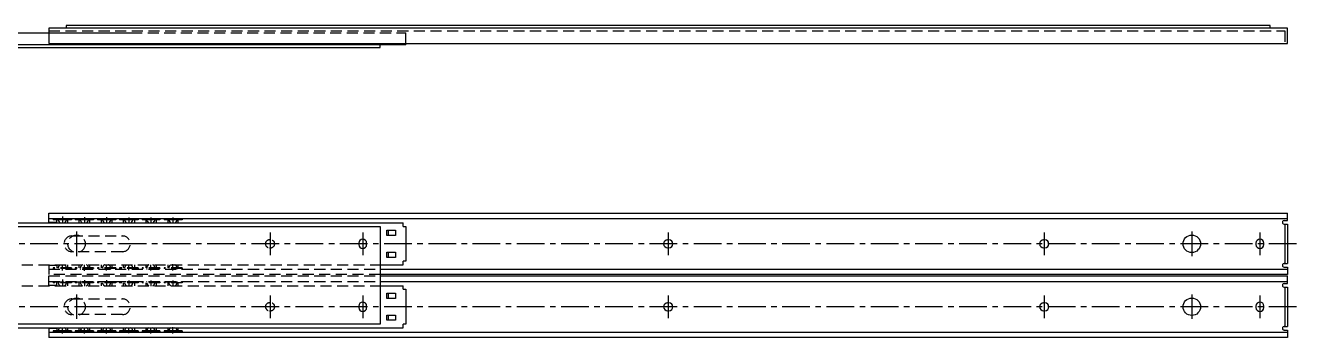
# Model space of a CAD drawing. Extents: x 0 to 1307, y -8 to 189.
# Drawn here: x 577 to 1307, y 10 to 189 of the extents above; entities that cross this region are included whole.
import ezdxf

# ---------------------------------------------------------------- set-up
doc = ezdxf.new("R2010")
doc.units = 0
doc.header["$LTSCALE"] = 0.5
doc.linetypes.add('CENTER', pattern=[50.8, 31.75, -6.35, 6.35, -6.35])
doc.linetypes.add('DASHED', pattern=[19.05, 12.7, -6.35])
for name, color, linetype in [('MSM_CENTER', 1, 'CENTER'), ('MSM_CONTINUOUS', 7, 'CONTINUOUS'), ('MSM_DASHED', 4, 'DASHED')]:
    doc.layers.add(name, color=color, linetype=linetype)

msp = doc.modelspace()

# ---------------------------------------------------------------- linework, layer by layer
at = {"layer": 'MSM_CENTER'}
for p, q in [((598.29, 79.45), (598.29, 75.49)), ((610.99, 78.98), (610.99, 75.49)), ((623.69, 78.98), (623.69, 75.49)), ((636.39, 78.82), (636.39, 75.49)), ((649.09, 78.82), (649.09, 75.49)), ((661.79, 78.82), (661.79, 75.49)), ((606.47, 70.75), (606.47, 56.75)), ((717.57, 70.31), (717.57, 57.19)), ((770.77, 70.31), (770.77, 57.19)), ((946.17, 70.31), (946.17, 57.19)), ((1162.07, 70.31), (1162.07, 57.19)), ((1246.77, 70.75), (1246.77, 56.75)), ((1285.87, 70.31), (1285.87, 57.19)), ((1306.92, 63.75), (72.43, 63.75)), ((598.29, 48.5), (598.29, 51.66)), ((610.99, 48.34), (610.99, 51.71)), ((623.69, 48.5), (623.69, 51.71)), ((636.39, 48.58), (636.39, 51.66)), ((649.09, 48.42), (649.09, 51.65)), ((661.79, 48.42), (661.79, 51.99)), ((598.29, 43.36), (598.29, 39.39)), ((610.99, 42.89), (610.99, 39.39)), ((623.69, 42.89), (623.69, 39.39)), ((636.39, 42.73), (636.39, 39.39)), ((649.09, 42.73), (649.09, 39.39)), ((661.79, 42.73), (661.79, 39.39)), ((606.47, 34.65), (606.47, 20.65)), ((717.57, 34.21), (717.57, 21.09)), ((770.77, 34.21), (770.77, 21.09)), ((946.17, 34.21), (946.17, 21.09)), ((1162.07, 34.21), (1162.07, 21.09)), ((1246.77, 34.65), (1246.77, 20.65)), ((1285.87, 34.21), (1285.87, 21.09)), ((1306.92, 27.65), (72.43, 27.65)), ((598.29, 12.4), (598.29, 15.56)), ((610.99, 12.25), (610.99, 15.62)), ((623.69, 12.4), (623.69, 15.62)), ((636.39, 12.48), (636.39, 15.56)), ((649.09, 12.33), (649.09, 15.56)), ((661.79, 12.33), (661.79, 15.89))]:
    msp.add_line(p, q, dxfattribs=at)
at = {"layer": 'MSM_CONTINUOUS'}
for p, q in [((84.57, 184.8), (640.57, 184.8)), ((1301.77, 187.48), (590.57, 187.48)), ((590.57, 187.48), (590.57, 178.72)), ((1291.77, 188.98), (600.57, 188.98)), ((600.57, 188.98), (600.57, 187.48)), ((1291.77, 187.48), (1291.77, 188.98)), ((1301.77, 178.72), (1301.77, 187.48)), ((795.57, 177.93), (84.57, 177.93)), ((780.72, 177.93), (98.77, 177.93)), ((98.77, 176.43), (780.72, 176.43)), ((590.57, 178.72), (1301.77, 178.72)), ((780.72, 176.43), (780.72, 177.93)), ((795.57, 177.93), (795.57, 178.72)), ((590.57, 81.4), (1301.77, 81.4)), ((590.57, 75.75), (590.57, 81.4)), ((1301.77, 77.08), (1301.77, 81.4)), ((84.57, 75.75), (794.02, 75.75)), ((98.77, 73.7), (780.72, 73.7)), ((590.57, 78.33), (1301.77, 78.33)), ((590.57, 76.08), (595.07, 76.08)), ((593.04, 77.97), (603.54, 77.97)), ((593.04, 77.97), (593.04, 77.47)), ((603.54, 77.47), (593.04, 77.47)), ((595.07, 75.75), (595.07, 77.47)), ((601.46, 75.75), (601.46, 77.47)), ((603.54, 77.97), (603.54, 77.47)), ((605.74, 77.97), (616.24, 77.97)), ((605.74, 77.97), (605.74, 77.47)), ((616.24, 77.47), (605.74, 77.47)), ((607.81, 77.47), (607.81, 75.75)), ((614.16, 75.75), (614.16, 77.47)), ((616.24, 77.97), (616.24, 77.47)), ((628.94, 77.97), (618.44, 77.97)), ((618.44, 77.97), (618.44, 77.47)), ((628.94, 77.47), (618.44, 77.47)), ((620.51, 77.47), (620.51, 75.75)), ((626.86, 75.75), (626.86, 77.47)), ((628.94, 77.97), (628.94, 77.47)), ((641.92, 77.97), (631.14, 77.97)), ((631.14, 77.97), (631.14, 77.47)), ((641.92, 77.47), (631.14, 77.47)), ((633.21, 77.47), (633.21, 75.75)), ((639.84, 75.75), (639.84, 77.47)), ((641.92, 77.97), (641.92, 77.47)), ((644.12, 77.97), (654.34, 77.97)), ((644.12, 77.97), (644.12, 77.47)), ((654.34, 77.47), (644.12, 77.47)), ((646.19, 77.47), (646.19, 75.75)), ((652.26, 75.75), (652.26, 77.47)), ((654.34, 77.97), (654.34, 77.47)), ((656.82, 77.97), (667.04, 77.97)), ((656.82, 77.97), (656.82, 77.47)), ((667.04, 77.47), (656.82, 77.47)), ((658.89, 77.47), (658.89, 75.75)), ((664.68, 77.47), (664.68, 75.75)), ((667.04, 77.97), (667.04, 77.47)), ((780.72, 73.7), (780.72, 17.7)), ((794.02, 73.78), (794.02, 75.75)), ((794.02, 73.78), (795.57, 73.78)), ((795.57, 73.78), (795.57, 53.72)), ((1299.83, 77.08), (1301.77, 77.08)), ((1299.83, 75.08), (1301.77, 75.08)), ((1300.22, 75.08), (1300.22, 52.42)), ((1301.77, 75.08), (1301.77, 52.42)), ((784.57, 71.5), (789.57, 71.5)), ((784.57, 68.5), (784.57, 71.5)), ((789.57, 68.5), (784.57, 68.5)), ((785.32, 71.5), (785.32, 68.5)), ((789.57, 71.5), (789.57, 68.5)), ((945.77, 66), (946.57, 66)), ((1161.67, 66), (1162.47, 66)), ((768.52, 64.15), (768.52, 63.35)), ((773.02, 63.35), (773.02, 64.15)), ((784.57, 59), (789.57, 59)), ((784.57, 56), (784.57, 59)), ((785.32, 59), (785.32, 56)), ((789.57, 59), (789.57, 56)), ((945.77, 61.5), (946.57, 61.5)), ((1161.67, 61.5), (1162.47, 61.5)), ((1283.62, 64.15), (1283.62, 63.35)), ((1288.12, 63.35), (1288.12, 64.15)), ((780.72, 51.75), (794.02, 51.75)), ((789.57, 56), (784.57, 56)), ((794.02, 51.75), (794.02, 53.72)), ((795.57, 53.72), (794.02, 53.72)), ((1299.83, 52.42), (1301.77, 52.42)), ((780.72, 49.16), (1301.77, 49.16)), ((1301.77, 46.1), (780.72, 46.1)), ((780.72, 45.3), (1301.77, 45.3)), ((1299.83, 50.42), (1301.77, 50.42)), ((1301.77, 50.42), (1301.77, 46.1)), ((1301.77, 40.98), (1301.77, 45.3)), ((780.72, 42.24), (1301.77, 42.24)), ((780.72, 39.65), (794.02, 39.65)), ((794.02, 37.68), (794.02, 39.65)), ((794.02, 37.68), (795.57, 37.68)), ((795.57, 37.68), (795.57, 17.63)), ((1299.83, 40.98), (1301.77, 40.98)), ((1299.83, 38.98), (1301.77, 38.98)), ((1300.22, 38.98), (1300.22, 16.33)), ((1301.77, 38.98), (1301.77, 16.33)), ((784.57, 35.4), (789.57, 35.4)), ((784.57, 32.4), (784.57, 35.4)), ((789.57, 32.4), (784.57, 32.4)), ((785.32, 35.4), (785.32, 32.4)), ((789.57, 35.4), (789.57, 32.4)), ((945.77, 29.9), (946.57, 29.9)), ((1161.67, 29.9), (1162.47, 29.9)), ((768.52, 28.05), (768.52, 27.25)), ((773.02, 27.25), (773.02, 28.05)), ((784.57, 22.9), (789.57, 22.9)), ((784.57, 19.9), (784.57, 22.9)), ((785.32, 22.9), (785.32, 19.9)), ((789.57, 22.9), (789.57, 19.9)), ((945.77, 25.4), (946.57, 25.4)), ((1161.67, 25.4), (1162.47, 25.4)), ((1283.62, 28.05), (1283.62, 27.25)), ((1288.12, 27.25), (1288.12, 28.05)), ((84.57, 15.65), (794.02, 15.66)), ((780.72, 17.7), (98.77, 17.7)), ((590.57, 15.66), (590.57, 10)), ((590.57, 15.33), (595.07, 15.33)), ((595.07, 15.66), (595.07, 13.93)), ((601.46, 13.93), (601.46, 15.66)), ((607.81, 15.66), (607.81, 13.93)), ((614.16, 13.93), (614.16, 15.66)), ((620.51, 15.66), (620.51, 13.93)), ((626.86, 13.93), (626.86, 15.66)), ((633.21, 15.66), (633.21, 13.93)), ((639.84, 13.93), (639.84, 15.66)), ((646.19, 15.66), (646.19, 13.93)), ((652.26, 13.93), (652.26, 15.66)), ((658.89, 15.66), (658.89, 13.93)), ((664.68, 15.66), (664.68, 13.93)), ((789.57, 19.9), (784.57, 19.9)), ((794.02, 15.66), (794.02, 17.63)), ((795.57, 17.63), (794.02, 17.63)), ((1299.83, 16.33), (1301.77, 16.33)), ((590.57, 13.07), (1301.77, 13.07)), ((1301.77, 10), (590.57, 10)), ((593.04, 13.93), (593.04, 13.43)), ((603.54, 13.93), (593.04, 13.93)), ((603.54, 13.43), (593.04, 13.43)), ((603.54, 13.93), (603.54, 13.43)), ((605.74, 13.93), (605.74, 13.43)), ((616.24, 13.93), (605.74, 13.93)), ((616.24, 13.43), (605.74, 13.43)), ((616.24, 13.93), (616.24, 13.43)), ((618.44, 13.93), (618.44, 13.43)), ((628.94, 13.93), (618.44, 13.93)), ((628.94, 13.43), (618.44, 13.43)), ((628.94, 13.93), (628.94, 13.43)), ((631.14, 13.93), (631.14, 13.43)), ((641.92, 13.93), (631.14, 13.93)), ((641.92, 13.43), (631.14, 13.43)), ((641.92, 13.93), (641.92, 13.43)), ((654.34, 13.43), (644.11, 13.43)), ((644.12, 13.93), (644.12, 13.43)), ((654.34, 13.93), (644.12, 13.93)), ((654.34, 13.93), (654.34, 13.43)), ((667.04, 13.43), (656.81, 13.43)), ((656.82, 13.93), (656.82, 13.43)), ((667.04, 13.93), (656.82, 13.93)), ((667.04, 13.93), (667.04, 13.43)), ((1299.83, 14.33), (1301.77, 14.33)), ((1301.77, 14.33), (1301.77, 10))]:
    msp.add_line(p, q, dxfattribs=at)
for centre in [(1246.77, 63.75), (1246.77, 27.65)]:
    msp.add_circle(centre, 5, dxfattribs=at)
for centre, radius, start, end in [((598.29, 77.84), 2.4, 168.2886, 176.95356), ((598.29, 77.84), 2.4, 188.92769, 240.87391), ((598.29, 77.84), 2.4, 299.12633, 351.07231), ((598.29, 77.84), 2.4, 3.04644, 11.7114), ((610.99, 77.84), 2.4, 168.2886, 176.95356), ((610.99, 77.84), 2.4, 188.92769, 240.87261), ((610.99, 77.84), 2.4, 299.12762, 351.07231), ((610.99, 77.84), 2.4, 3.04644, 11.7114), ((623.69, 77.84), 2.4, 168.2886, 176.95356), ((623.69, 77.84), 2.4, 188.92769, 240.87132), ((623.69, 77.84), 2.4, 299.12892, 351.07231), ((623.69, 77.84), 2.4, 3.04644, 11.7114), ((636.39, 77.84), 2.4, 168.2886, 176.95356), ((636.39, 77.84), 2.4, 188.92769, 240.87002), ((636.39, 77.84), 2.4, 299.13022, 351.07231), ((636.39, 77.84), 2.4, 3.04644, 11.7114), ((649.09, 77.84), 2.4, 168.2886, 176.95356), ((649.09, 77.84), 2.4, 188.92769, 240.86873), ((649.09, 77.84), 2.4, 299.13151, 351.07231), ((649.09, 77.84), 2.4, 3.04644, 11.7114), ((661.79, 77.84), 2.4, 168.2886, 176.95356), ((661.79, 77.84), 2.4, 188.92769, 240.86743), ((661.79, 77.84), 2.4, 299.13281, 351.07231), ((661.79, 77.84), 2.4, 3.04644, 11.7114), ((1299.77, 76.08), 1, 86.12185, 273.87815), ((770.77, 64.15), 2.25, 0, 180), ((945.77, 63.75), 2.25, 90, 270), ((946.57, 63.75), 2.25, 270, 90), ((1161.67, 63.75), 2.25, 90, 270), ((1162.47, 63.75), 2.25, 270, 90), ((1285.87, 64.15), 2.25, 0, 180), ((770.77, 63.35), 2.25, 180, 0), ((1285.87, 63.35), 2.25, 180, 0), ((1299.77, 51.42), 1, 86.12185, 273.87815), ((1299.77, 39.98), 1, 86.12185, 273.87815), ((770.77, 28.05), 2.25, 0, 180), ((945.77, 27.65), 2.25, 90, 270), ((946.57, 27.65), 2.25, 270, 90), ((1161.67, 27.65), 2.25, 90, 270), ((1162.47, 27.65), 2.25, 270, 90), ((1285.87, 28.05), 2.25, 0, 180), ((770.77, 27.25), 2.25, 180, 0), ((1285.87, 27.25), 2.25, 180, 0), ((598.29, 13.56), 2.4, 119.16626, 171.07233), ((598.29, 13.56), 2.4, 8.92767, 60.83398), ((610.99, 13.56), 2.4, 119.16497, 171.07233), ((610.99, 13.56), 2.4, 8.92767, 60.83527), ((623.69, 13.56), 2.4, 119.16367, 171.07233), ((623.69, 13.56), 2.4, 8.92767, 60.83657), ((636.39, 13.56), 2.4, 119.16238, 171.07233), ((636.39, 13.56), 2.4, 8.92767, 60.83786), ((649.09, 13.56), 2.4, 119.16108, 171.07233), ((649.09, 13.56), 2.4, 8.92767, 60.83916), ((661.79, 13.56), 2.4, 119.15979, 171.07233), ((661.79, 13.56), 2.4, 8.92767, 60.84045), ((1299.77, 15.33), 1, 86.12185, 273.87815), ((598.29, 13.56), 2.4, 183.04647, 191.7834), ((598.29, 13.56), 2.4, 348.2166, 356.95353), ((610.99, 13.56), 2.4, 183.04647, 191.7834), ((610.99, 13.56), 2.4, 348.2166, 356.95353), ((623.69, 13.56), 2.4, 183.04647, 191.7834), ((623.69, 13.56), 2.4, 348.2166, 356.95353), ((636.39, 13.56), 2.4, 183.04647, 191.7834), ((636.39, 13.56), 2.4, 348.2166, 356.95353), ((649.09, 13.56), 2.4, 183.04647, 191.7834), ((649.09, 13.56), 2.4, 348.2166, 356.95353), ((661.79, 13.56), 2.4, 183.04647, 191.7834), ((661.79, 13.56), 2.4, 348.2166, 356.95353)]:
    msp.add_arc(centre, radius, start, end, dxfattribs=at)
at = {"layer": 'MSM_DASHED'}
for p, q in [((590.17, 184.8), (795.57, 184.8)), ((590.57, 185.96), (1300.22, 185.96)), ((795.57, 178.72), (795.57, 184.8)), ((1300.22, 185.96), (1300.22, 178.72)), ((603.77, 68.25), (632.77, 68.25)), ((717.17, 66), (717.97, 66)), ((632.77, 59.25), (603.77, 59.25)), ((717.17, 61.5), (717.97, 61.5)), ((98.77, 51.75), (780.72, 51.75)), ((590.57, 51.75), (590.57, 46.1)), ((590.57, 51.42), (595.07, 51.42)), ((595.07, 51.75), (595.07, 50.03)), ((601.46, 50.03), (601.46, 51.75)), ((607.81, 51.75), (607.81, 50.03)), ((614.16, 50.03), (614.16, 51.75)), ((620.51, 51.75), (620.51, 50.03)), ((626.86, 50.03), (626.86, 51.75)), ((633.21, 51.75), (633.21, 50.03)), ((639.84, 50.03), (639.84, 51.75)), ((646.19, 51.75), (646.19, 50.03)), ((652.26, 50.03), (652.26, 51.75)), ((658.89, 51.75), (658.89, 50.03)), ((664.68, 51.75), (664.68, 50.03)), ((590.57, 49.16), (780.72, 49.16)), ((780.72, 46.1), (590.57, 46.1)), ((590.57, 45.3), (780.72, 45.3)), ((590.57, 39.65), (590.57, 45.3)), ((593.04, 50.03), (593.04, 49.53)), ((603.54, 50.03), (593.04, 50.03)), ((603.54, 49.53), (593.04, 49.53)), ((603.54, 50.03), (603.54, 49.53)), ((605.74, 50.03), (605.74, 49.53)), ((616.24, 50.03), (605.74, 50.03)), ((616.24, 49.53), (605.74, 49.53)), ((616.24, 50.03), (616.24, 49.53)), ((618.44, 50.03), (618.44, 49.53)), ((628.94, 50.03), (618.44, 50.03)), ((628.94, 49.53), (618.44, 49.53)), ((628.94, 50.03), (628.94, 49.53)), ((631.14, 50.03), (631.14, 49.53)), ((641.92, 50.03), (631.14, 50.03)), ((641.92, 49.53), (631.14, 49.53)), ((641.92, 50.03), (641.92, 49.53)), ((644.12, 50.03), (644.12, 49.53)), ((654.34, 50.03), (644.12, 50.03)), ((654.34, 49.53), (644.12, 49.53)), ((654.34, 50.03), (654.34, 49.53)), ((667.04, 49.53), (656.81, 49.53)), ((656.82, 50.03), (656.82, 49.53)), ((667.04, 50.03), (656.82, 50.03)), ((667.04, 50.03), (667.04, 49.53)), ((98.77, 39.65), (780.72, 39.65)), ((590.57, 42.24), (780.72, 42.24)), ((590.57, 39.98), (595.07, 39.98)), ((593.04, 41.88), (603.54, 41.88)), ((593.04, 41.88), (593.04, 41.38)), ((603.54, 41.38), (593.04, 41.38)), ((595.07, 39.65), (595.07, 41.38)), ((601.46, 39.65), (601.46, 41.38)), ((603.54, 41.88), (603.54, 41.38)), ((605.74, 41.88), (616.24, 41.88)), ((605.74, 41.88), (605.74, 41.38)), ((616.24, 41.38), (605.74, 41.38)), ((607.81, 41.38), (607.81, 39.65)), ((614.16, 39.65), (614.16, 41.38)), ((616.24, 41.88), (616.24, 41.38)), ((628.94, 41.88), (618.44, 41.88)), ((618.44, 41.88), (618.44, 41.38)), ((628.94, 41.38), (618.44, 41.38)), ((620.51, 41.38), (620.51, 39.65)), ((626.86, 39.65), (626.86, 41.38)), ((628.94, 41.88), (628.94, 41.38)), ((641.92, 41.88), (631.14, 41.88)), ((631.14, 41.88), (631.14, 41.38)), ((641.92, 41.38), (631.14, 41.38)), ((633.21, 41.38), (633.21, 39.65)), ((639.84, 39.65), (639.84, 41.38)), ((641.92, 41.88), (641.92, 41.38)), ((654.34, 41.88), (644.12, 41.88)), ((644.12, 41.88), (644.12, 41.38)), ((654.34, 41.38), (644.12, 41.38)), ((646.19, 41.38), (646.19, 39.65)), ((652.26, 39.65), (652.26, 41.38)), ((654.34, 41.88), (654.34, 41.38)), ((656.82, 41.88), (667.04, 41.88)), ((656.82, 41.88), (656.82, 41.38)), ((667.04, 41.38), (656.82, 41.38)), ((658.89, 41.38), (658.89, 39.65)), ((664.68, 41.38), (664.68, 39.65)), ((667.04, 41.88), (667.04, 41.38)), ((603.77, 32.15), (632.77, 32.15)), ((717.17, 29.9), (717.97, 29.9)), ((632.77, 23.15), (603.77, 23.15)), ((717.17, 25.4), (717.97, 25.4))]:
    msp.add_line(p, q, dxfattribs=at)
for centre in [(606.47, 63.75), (606.47, 27.65)]:
    msp.add_circle(centre, 5, dxfattribs=at)
for centre, radius, start, end in [((603.77, 63.75), 4.5, 90, 270), ((632.77, 63.75), 4.5, 270, 90), ((717.17, 63.75), 2.25, 90, 270), ((717.97, 63.75), 2.25, 270, 90), ((598.29, 49.65), 2.4, 119.16566, 171.07233), ((598.29, 49.65), 2.4, 8.92767, 60.83459), ((610.99, 49.65), 2.4, 119.16431, 171.07233), ((610.99, 49.65), 2.4, 8.92767, 60.83593), ((623.69, 49.65), 2.4, 119.16297, 171.07233), ((623.69, 49.65), 2.4, 8.92767, 60.83728), ((636.39, 49.65), 2.4, 119.16162, 171.07233), ((636.39, 49.65), 2.4, 8.92767, 60.83863), ((649.09, 49.65), 2.4, 119.16027, 171.07233), ((649.09, 49.65), 2.4, 8.92767, 60.83998), ((661.79, 49.65), 2.4, 119.15892, 171.07233), ((661.79, 49.65), 2.4, 8.92767, 60.84132), ((598.29, 49.65), 2.4, 183.04647, 191.7834), ((598.29, 49.65), 2.4, 348.2166, 356.95353), ((610.99, 49.65), 2.4, 183.04647, 191.7834), ((610.99, 49.65), 2.4, 348.2166, 356.95353), ((623.69, 49.65), 2.4, 183.04647, 191.7834), ((623.69, 49.65), 2.4, 348.2166, 356.95353), ((636.39, 49.65), 2.4, 183.04647, 191.7834), ((636.39, 49.65), 2.4, 348.2166, 356.95353), ((649.09, 49.65), 2.4, 183.04647, 191.7834), ((649.09, 49.65), 2.4, 348.2166, 356.95353), ((661.79, 49.65), 2.4, 183.04647, 191.7834), ((661.79, 49.65), 2.4, 348.2166, 356.95353), ((598.29, 41.75), 2.4, 168.2886, 176.95356), ((598.29, 41.75), 2.4, 188.92769, 240.87331), ((598.29, 41.75), 2.4, 299.12694, 351.07231), ((598.29, 41.75), 2.4, 3.04644, 11.7114), ((610.99, 41.75), 2.4, 168.2886, 176.95356), ((610.99, 41.75), 2.4, 188.92769, 240.87196), ((610.99, 41.75), 2.4, 299.12829, 351.07231), ((610.99, 41.75), 2.4, 3.04644, 11.7114), ((623.69, 41.75), 2.4, 168.2886, 176.95356), ((623.69, 41.75), 2.4, 188.92769, 240.87061), ((623.69, 41.75), 2.4, 299.12963, 351.07231), ((623.69, 41.75), 2.4, 3.04644, 11.7114), ((636.39, 41.75), 2.4, 168.2886, 176.95356), ((636.39, 41.75), 2.4, 188.92769, 240.86927), ((636.39, 41.75), 2.4, 299.13098, 351.07231), ((636.39, 41.75), 2.4, 3.04644, 11.7114), ((649.09, 41.75), 2.4, 168.2886, 176.95356), ((649.09, 41.75), 2.4, 188.92769, 240.86792), ((649.09, 41.75), 2.4, 299.13233, 351.07231), ((649.09, 41.75), 2.4, 3.04644, 11.7114), ((661.79, 41.75), 2.4, 168.2886, 176.95356), ((661.79, 41.75), 2.4, 188.92769, 240.86657), ((661.79, 41.75), 2.4, 299.13368, 351.07231), ((661.79, 41.75), 2.4, 3.04644, 11.7114), ((603.77, 27.65), 4.5, 90, 270), ((632.77, 27.65), 4.5, 270, 90), ((717.17, 27.65), 2.25, 90, 270), ((717.97, 27.65), 2.25, 270, 90)]:
    msp.add_arc(centre, radius, start, end, dxfattribs=at)

doc.saveas('drawing.dxf')
